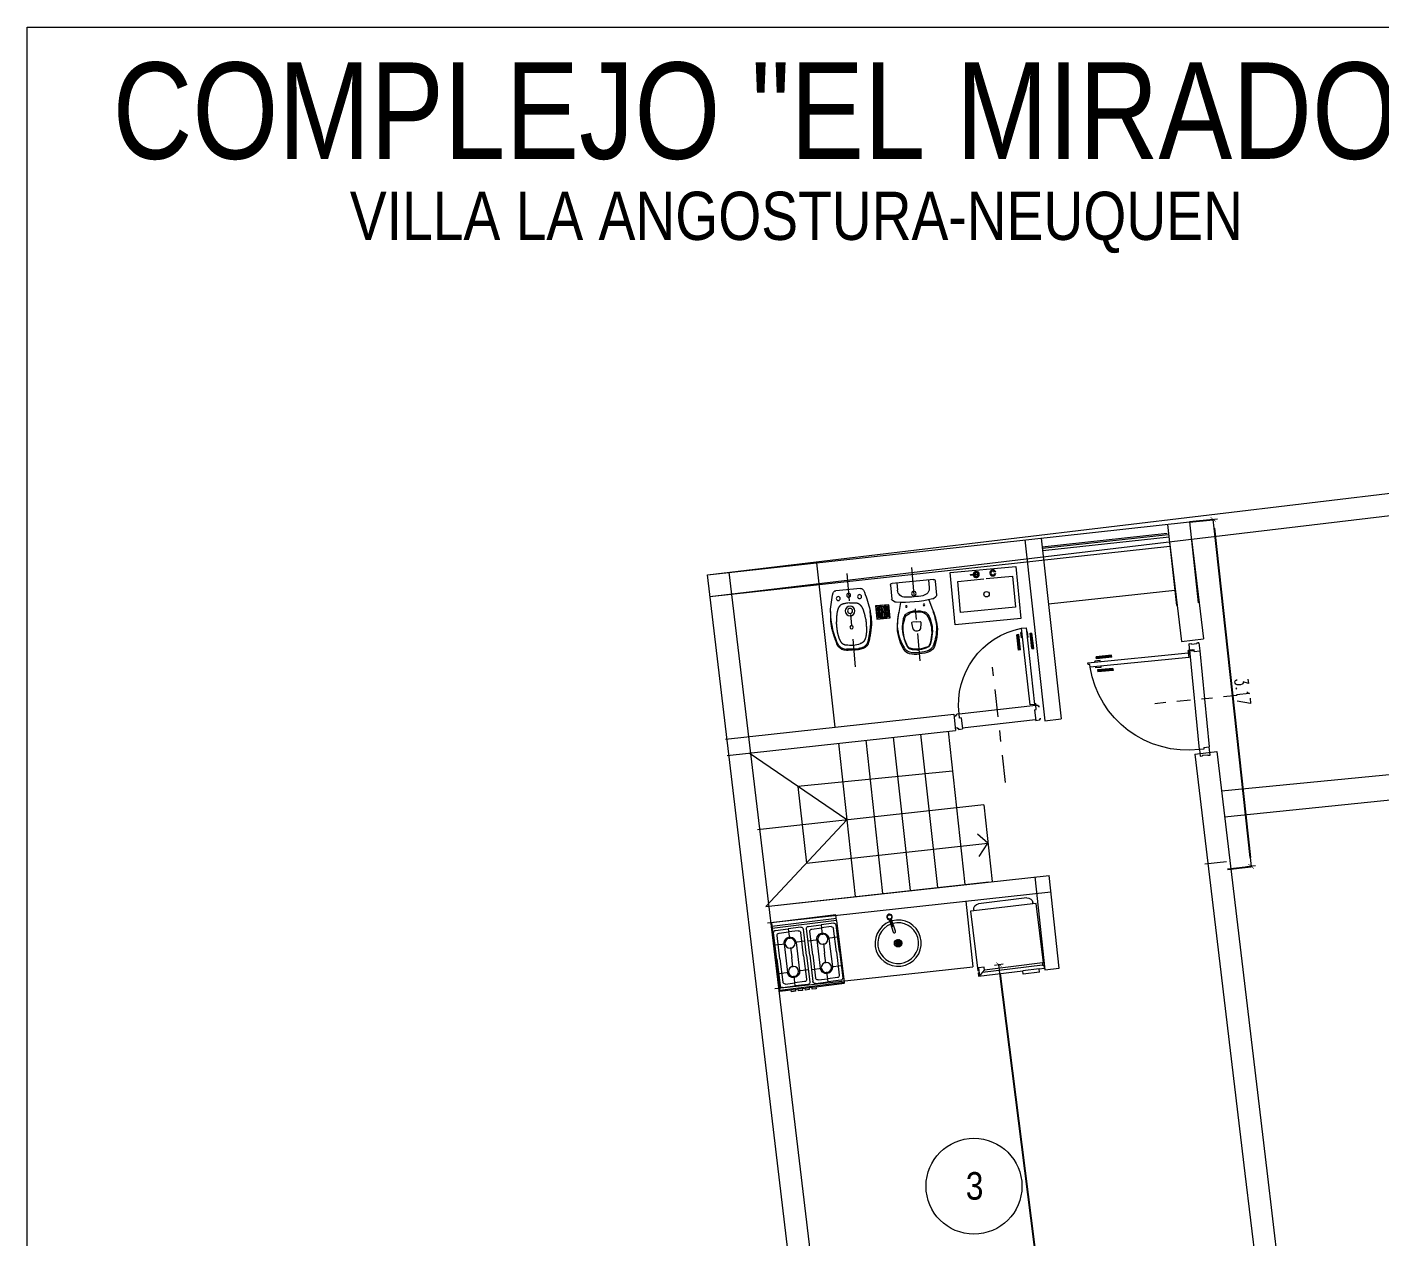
# Model space of a CAD drawing. Header units: millimetres. Extents: x 4525 to 9082, y 179 to 563.
# Drawn here: x 5369.83 to 5382.1, y 464.94 to 475.92 of the extents above; entities that cross this region are included whole.
import ezdxf

# ---------------------------------------------------------------- set-up
doc = ezdxf.new("R2010")
doc.units = ezdxf.units.MM
doc.header["$LTSCALE"] = 100
doc.linetypes.add('ACAD_ISO04W100', pattern=[30, 24, -3, 0, -3])
doc.linetypes.add('DASHDOT2', pattern=[0.5, 0.25, -0.125, 0, -0.125])
doc.layers.get('DEFPOINTS').update_dxf_attribs({"lineweight": 5})
for name, color, linetype, lineweight in [('000-Ejes', 251, 'ACAD_ISO04W100', 5), ('004-Carpinterias', 1, 'Continuous', 18), ('004-Carpinterias Puertas', 1, 'Continuous', 13), ('005-Sanitarios', 1, 'Continuous', 18), ('006-Cotas parciales', 7, 'Continuous', 5), ('A01-Barrido', 250, 'Continuous', 5), ('A01-Carpinterias', 1, 'Continuous', 18), ('E02-Columnas texto', 1, 'Continuous', 9), ('EQ-cocinas', 24, 'Continuous', 18), ('HATCH MUROS', 251, 'Continuous', 9), ('LINEA', 8, 'Continuous', 5), ('SANIT', 12, 'Continuous', 13), ('SANIT-INT', 11, 'Continuous', 5)]:
    doc.layers.add(name, color=color, linetype=linetype, lineweight=lineweight)
doc.styles.add('AREAL', font='ARIALN.TTF')
doc.styles.add('COTAS', font='ROMANS.shx', dxfattribs={"width": 0.7})
doc.dimstyles.new('COTA40', dxfattribs={"dimscale": 0.4, "dimtxt": 0.3, "dimasz": 0.2, "dimexe": 0, "dimexo": 0, "dimgap": 0.09, "dimtad": 1, "dimzin": 0, "dimdsep": 46, "dimtxsty": 'COTAS', "dimblk1": 'COTA_N', "dimblk2": 'COTA_N', "dimsah": 1, "dimcen": 0.1, "dimclrd": 1, "dimclre": 8, "dimclrt": 5, "dimaunit": 1, "dimadec": 3, "dimazin": 0, "dimtfac": 1, "dimtix": 1, "dimtmove": 2, "dimatfit": 3, "dimldrblk": 'COTA_N', "dimfxl": 0, "dimtolj": 1, "dimtzin": 0, "dimarcsym": 0})

# ---------------------------------------------------------------- blocks, each defined once
blk = doc.blocks.new('INOD-MONACO-AP-PLANTA-CON-DPTO')
at = {"layer": 'SANIT'}
for p, q in [((-0.188, 0), (0.188, 0)), ((-0.204, -0.015), (-0.204, -0.142)), ((0.204, -0.015), (0.204, -0.142)), ((-0.174, -0.172), (-0.197, -0.156)), ((-0.13, -0.179), (-0.156, -0.27)), ((0.127, -0.18), (0.152, -0.27)), ((0.174, -0.172), (0.197, -0.156))]:
    blk.add_line(p, q, dxfattribs=at)
for points in [[(-0.104, -0.3, 0.02892), (-0.111, -0.31, 0.156998), (-0.133, -0.488, 0.072829), (-0.105, -0.587, 0.204333), (-0.084, -0.607, 0.080392), (-0.002, -0.622)], [(-0.002, -0.27, 0.121524), (-0.085, -0.286, 0.060693)], [(-0.002, -0.27, -0.121524), (0.081, -0.286, -0.060693)], [(0.099, -0.3, -0.02892), (0.107, -0.31, -0.156998), (0.129, -0.488, -0.072829), (0.101, -0.587, -0.204333), (0.08, -0.607, -0.080392), (-0.002, -0.622)], [(-0.124, -0.609, 0.122968), (-0.091, -0.634, 0.092568), (-0.002, -0.647, 0.093376)], [(0.12, -0.609, -0.122968), (0.087, -0.634, -0.092568), (-0.002, -0.647, -0.093376)]]:
    blk.add_lwpolyline(points, format="xyb", dxfattribs=at)
for centre, radius, start, end in [((-0.189, -0.017), 0.0168, 83.451, 131.9108), ((0.189, -0.017), 0.0168, 48.0892, 96.549), ((-0.188, -0.015), 0.017, 140.4696, 180), ((0.188, -0.015), 0.017, 0, 39.5304), ((-0.188, -0.142), 0.017, 180, 235.4915), ((-0.165, -0.158), 0.017, 235.4915, 261.4564), ((0, 0.94), 1.127, 261.4564, 278.5436), ((0.165, -0.158), 0.017, 278.5436, 304.5085), ((0.188, -0.142), 0.017, 304.5085, 0), ((0.107, -0.415), 0.285, 170.2891, 184.611), ((0.408, -0.421), 0.583, 165.0356, 174.6982), ((-0.061, -0.336), 0.0558, 115.8294, 139.7492), ((0.057, -0.336), 0.0558, 40.2508, 64.1706), ((-0.412, -0.421), 0.583, 5.3018, 14.9644), ((-0.111, -0.415), 0.285, 357.2885, 9.7109), ((0.245, -0.406), 0.422, 184.3014, 206.071), ((-0.249, -0.406), 0.422, 333.929, 356.9789), ((-0.025, -0.535), 0.123, 207.5391, 216.6672), ((0.021, -0.535), 0.123, 323.3328, 332.4609)]:
    blk.add_arc(centre, radius, start, end, dxfattribs=at)
at = {"layer": 'SANIT-INT'}
for p, q in [((-0.145, 0), (-0.145, -0.067)), ((0.145, 0), (0.145, -0.067)), ((0.002, -0.368), (-0.034, -0.369)), ((0.002, -0.368), (0.037, -0.369))]:
    blk.add_line(p, q, dxfattribs=at)
for points in [[(-0.156, -0.27, 0.058031), (-0.185, -0.429, 0.099768), (-0.142, -0.607, 0.155256), (-0.096, -0.647, 0.093906), (-0.002, -0.66, 0.093906)], [(-0.003, -0.279, 0.08742), (-0.06, -0.286, 0.121524)], [(0.152, -0.27, -0.058031), (0.181, -0.429, -0.099768), (0.138, -0.607, -0.155256), (0.092, -0.647, -0.093906), (-0.002, -0.66, -0.093906)], [(-0.002, -0.279, -0.08742), (0.056, -0.286, -0.121524)]]:
    blk.add_lwpolyline(points, format="xyb", dxfattribs=at)
for centre, radius in [((0, -0.11), 0.02), ((-0.082, -0.221), 0.00743), ((0.078, -0.221), 0.00743)]:
    blk.add_circle(centre, radius, dxfattribs=at)
for centre, radius, start, end in [((-0.075, -0.067), 0.07, 180, 265.7397), ((0.075, -0.067), 0.07, 274.2603, 0), ((0, 0.94), 1.08, 265.7397, 274.2603), ((0.162, -0.448), 0.293, 156.8405, 172.9203), ((-0.036, -0.358), 0.0764, 108.7508, 160.6658), ((0.032, -0.358), 0.0764, 19.3342, 71.2492), ((-0.166, -0.448), 0.293, 7.0797, 23.1595), ((0.219, -0.443), 0.35, 174.9532, 203.9732), ((-0.034, -0.374), 0.005, 91.9734, 179.8282), ((0.152, -0.375), 0.191, 179.8282, 196.8593), ((-0.019, -0.427), 0.0118, 196.8593, 200.5908), ((0.002, -0.419), 0.0346, 200.5908, 269.6445), ((0.001, -0.419), 0.0346, 270.3555, 339.4092), ((-0.149, -0.375), 0.191, 343.1407, 0.1718), ((0.023, -0.427), 0.0118, 339.4092, 343.1407), ((0.037, -0.374), 0.005, 0.1718, 88.0266), ((-0.223, -0.443), 0.35, 336.0268, 5.0468), ((-0.071, -0.572), 0.0321, 203.9732, 250.1669), ((0.005, -0.362), 0.255, 250.1669, 268.5519), ((-0.009, -0.362), 0.255, 271.4481, 289.8331), ((0.067, -0.572), 0.0321, 289.8331, 336.0268)]:
    blk.add_arc(centre, radius, start, end, dxfattribs=at)
blk = doc.blocks.new('BIDE-MONACO-PLANTA')
at = {"layer": 'SANIT'}
blk.add_line((-0.113, 0), (0.113, 0), dxfattribs=at)
for points in [[(-0.14, -0.477), (-0.141, -0.475), (-0.142, -0.472), (-0.143, -0.469), (-0.144, -0.465), (-0.145, -0.462), (-0.146, -0.459), (-0.147, -0.456), (-0.148, -0.452), (-0.149, -0.449), (-0.15, -0.446), (-0.15, -0.443), (-0.151, -0.44), (-0.152, -0.436), (-0.153, -0.433), (-0.154, -0.43), (-0.155, -0.427), (-0.156, -0.423), (-0.156, -0.42), (-0.157, -0.417), (-0.158, -0.414), (-0.159, -0.41), (-0.16, -0.407), (-0.161, -0.404), (-0.161, -0.401), (-0.162, -0.397), (-0.163, -0.394), (-0.164, -0.391), (-0.164, -0.388), (-0.165, -0.385), (-0.166, -0.381), (-0.167, -0.378), (-0.167, -0.375), (-0.168, -0.372), (-0.169, -0.368), (-0.169, -0.365), (-0.17, -0.362), (-0.17, -0.359), (-0.171, -0.356), (-0.172, -0.352), (-0.172, -0.349), (-0.173, -0.346), (-0.173, -0.344)], [(0.14, -0.477), (0.141, -0.475), (0.142, -0.472), (0.143, -0.469), (0.144, -0.465), (0.145, -0.462), (0.146, -0.459), (0.147, -0.456), (0.148, -0.453), (0.148, -0.449), (0.149, -0.446), (0.15, -0.443), (0.151, -0.44), (0.152, -0.436), (0.153, -0.433), (0.154, -0.43), (0.154, -0.427), (0.155, -0.423), (0.156, -0.42), (0.157, -0.417), (0.158, -0.414), (0.159, -0.41), (0.16, -0.407), (0.16, -0.404), (0.161, -0.401), (0.162, -0.398), (0.163, -0.394), (0.163, -0.391), (0.164, -0.388), (0.165, -0.385), (0.166, -0.381), (0.166, -0.378), (0.167, -0.375), (0.168, -0.372), (0.168, -0.369), (0.169, -0.365), (0.17, -0.362), (0.17, -0.359), (0.171, -0.356), (0.171, -0.353), (0.172, -0.349), (0.172, -0.346), (0.173, -0.344)], [(0, -0.541), (-0.044, -0.54), (-0.048, -0.54), (-0.051, -0.539), (-0.054, -0.539), (-0.057, -0.539)], [(0, -0.541), (0.044, -0.54), (0.047, -0.54), (0.051, -0.539), (0.054, -0.539), (0.057, -0.539)], [(0, -0.541), (0, -0.541)], [(0, -0.541), (0, -0.541)]]:
    blk.add_lwpolyline(points, dxfattribs=at)
for centre, radius, start, end in [((-0.113, -0.027), 0.0267, 89.9746, 160.7192), ((0.636, -0.288), 0.82, 160.7445, 172.7215), ((0.113, -0.027), 0.0267, 19.2555, 90), ((-0.636, -0.288), 0.82, 7.2785, 19.2555), ((1.187, -0.228), 1.365, 179.1204, 182.2097), ((-0.985, -0.224), 1.163, 357.2424, 1.9588), ((1.187, -0.221), 1.365, 182.5037, 185.1806), ((-1.187, -0.22), 1.365, 354.7941, 357.4709), ((-0.022, -0.432), 0.126, 201.0557, 217.1205), ((0.022, -0.432), 0.126, 322.8542, 338.9189), ((-0.058, -0.455), 0.0844, 219.519, 265.0728), ((-0.05, -0.408), 0.131, 263.6264, 267.3039), ((0.05, -0.408), 0.131, 272.6707, 276.3482), ((0.058, -0.455), 0.0844, 274.9018, 320.4556)]:
    blk.add_arc(centre, radius, start, end, dxfattribs=at)
at = {"layer": 'SANIT-INT'}
for points in [[(0, -0.122), (-0.013, -0.122), (-0.025, -0.122), (-0.034, -0.123), (-0.042, -0.124), (-0.048, -0.125), (-0.053, -0.125), (-0.057, -0.126), (-0.061, -0.127), (-0.064, -0.128), (-0.067, -0.128), (-0.069, -0.129), (-0.071, -0.13), (-0.073, -0.13), (-0.074, -0.131), (-0.076, -0.132), (-0.077, -0.132), (-0.078, -0.133), (-0.079, -0.134), (-0.08, -0.134), (-0.081, -0.135), (-0.083, -0.136), (-0.083, -0.136), (-0.084, -0.137), (-0.085, -0.138), (-0.086, -0.138), (-0.087, -0.139), (-0.088, -0.14), (-0.088, -0.14), (-0.089, -0.141), (-0.09, -0.142), (-0.091, -0.142), (-0.091, -0.143), (-0.092, -0.143), (-0.092, -0.144), (-0.093, -0.145), (-0.094, -0.146), (-0.094, -0.146), (-0.095, -0.147), (-0.096, -0.148), (-0.097, -0.149), (-0.097, -0.15), (-0.098, -0.151), (-0.099, -0.152), (-0.1, -0.153), (-0.101, -0.155), (-0.102, -0.156), (-0.102, -0.157), (-0.103, -0.158), (-0.104, -0.16), (-0.105, -0.161), (-0.105, -0.162), (-0.106, -0.164), (-0.107, -0.165), (-0.107, -0.166), (-0.108, -0.168), (-0.109, -0.169), (-0.109, -0.17), (-0.11, -0.171), (-0.11, -0.173), (-0.111, -0.174), (-0.112, -0.175), (-0.112, -0.177), (-0.113, -0.178), (-0.113, -0.179), (-0.114, -0.181), (-0.114, -0.182), (-0.115, -0.183), (-0.115, -0.185), (-0.116, -0.186), (-0.116, -0.188), (-0.117, -0.19), (-0.117, -0.191), (-0.118, -0.193), (-0.118, -0.196), (-0.119, -0.198), (-0.12, -0.2), (-0.12, -0.203), (-0.121, -0.205), (-0.121, -0.208), (-0.122, -0.21), (-0.123, -0.213), (-0.123, -0.216), (-0.124, -0.218), (-0.124, -0.221), (-0.125, -0.223), (-0.125, -0.226), (-0.126, -0.229), (-0.126, -0.231), (-0.127, -0.234), (-0.127, -0.236), (-0.128, -0.239), (-0.128, -0.242), (-0.129, -0.244), (-0.129, -0.247), (-0.129, -0.249), (-0.13, -0.252), (-0.13, -0.255), (-0.13, -0.257), (-0.131, -0.26), (-0.131, -0.261)], [(0, -0.122), (0.013, -0.122), (0.025, -0.122), (0.034, -0.123), (0.042, -0.124), (0.048, -0.125), (0.053, -0.125), (0.057, -0.126), (0.061, -0.127), (0.064, -0.128), (0.067, -0.128), (0.069, -0.129), (0.071, -0.13), (0.073, -0.131), (0.074, -0.131), (0.076, -0.132), (0.077, -0.132), (0.078, -0.133), (0.079, -0.134), (0.08, -0.134), (0.081, -0.135), (0.082, -0.136), (0.083, -0.136), (0.084, -0.137), (0.085, -0.138), (0.086, -0.138), (0.087, -0.139), (0.088, -0.14), (0.088, -0.14), (0.089, -0.141), (0.09, -0.142), (0.09, -0.142), (0.091, -0.143), (0.092, -0.144), (0.092, -0.144), (0.093, -0.145), (0.094, -0.146), (0.094, -0.146), (0.095, -0.147), (0.096, -0.148), (0.097, -0.149), (0.097, -0.15), (0.098, -0.151), (0.099, -0.152), (0.1, -0.153), (0.101, -0.155), (0.101, -0.156), (0.102, -0.157), (0.103, -0.158), (0.104, -0.16), (0.105, -0.161), (0.105, -0.162), (0.106, -0.164), (0.107, -0.165), (0.107, -0.166), (0.108, -0.168), (0.109, -0.169), (0.109, -0.17), (0.11, -0.171), (0.11, -0.173), (0.111, -0.174), (0.112, -0.175), (0.112, -0.177), (0.113, -0.178), (0.113, -0.179), (0.114, -0.181), (0.114, -0.182), (0.115, -0.183), (0.115, -0.185), (0.116, -0.186), (0.116, -0.188), (0.117, -0.19), (0.117, -0.191), (0.118, -0.193), (0.118, -0.196), (0.119, -0.198), (0.12, -0.2), (0.12, -0.203), (0.121, -0.205), (0.121, -0.208), (0.122, -0.211), (0.123, -0.213), (0.123, -0.216), (0.124, -0.218), (0.124, -0.221), (0.125, -0.224), (0.125, -0.226), (0.126, -0.229), (0.126, -0.231), (0.127, -0.234), (0.127, -0.237), (0.128, -0.239), (0.128, -0.242), (0.128, -0.244), (0.129, -0.247), (0.129, -0.25), (0.13, -0.252), (0.13, -0.255), (0.13, -0.257), (0.131, -0.26), (0.131, -0.261)], [(-0.13, -0.255), (-0.134, -0.281), (-0.134, -0.282), (-0.134, -0.284), (-0.134, -0.285), (-0.134, -0.287), (-0.134, -0.289), (-0.134, -0.291), (-0.134, -0.293), (-0.135, -0.295), (-0.135, -0.297), (-0.135, -0.3), (-0.135, -0.302), (-0.135, -0.305), (-0.135, -0.307), (-0.135, -0.31), (-0.135, -0.313), (-0.135, -0.315), (-0.135, -0.318), (-0.135, -0.32), (-0.135, -0.323), (-0.135, -0.326), (-0.135, -0.328), (-0.135, -0.331), (-0.135, -0.334), (-0.135, -0.336), (-0.135, -0.339), (-0.135, -0.341), (-0.134, -0.344), (-0.134, -0.347), (-0.134, -0.349), (-0.134, -0.352), (-0.134, -0.354), (-0.134, -0.357), (-0.134, -0.36), (-0.134, -0.362), (-0.134, -0.365), (-0.134, -0.367), (-0.133, -0.37), (-0.133, -0.373), (-0.133, -0.375), (-0.133, -0.378), (-0.132, -0.38), (-0.132, -0.383), (-0.132, -0.386), (-0.132, -0.388), (-0.131, -0.391), (-0.131, -0.393), (-0.13, -0.396), (-0.13, -0.399), (-0.13, -0.401), (-0.129, -0.404), (-0.129, -0.406), (-0.128, -0.409), (-0.128, -0.412), (-0.127, -0.414), (-0.127, -0.417), (-0.126, -0.419), (-0.126, -0.422), (-0.125, -0.424), (-0.125, -0.426), (-0.124, -0.429), (-0.124, -0.431), (-0.123, -0.432), (-0.123, -0.434), (-0.122, -0.436), (-0.122, -0.437), (-0.121, -0.439), (-0.121, -0.44), (-0.121, -0.441), (-0.12, -0.443), (-0.12, -0.444), (-0.119, -0.445), (-0.119, -0.447), (-0.118, -0.448), (-0.118, -0.449), (-0.117, -0.451), (-0.117, -0.452), (-0.116, -0.453), (-0.116, -0.454), (-0.115, -0.456), (-0.114, -0.457), (-0.114, -0.458), (-0.113, -0.46), (-0.113, -0.461), (-0.112, -0.462), (-0.111, -0.464), (-0.11, -0.465), (-0.11, -0.466), (-0.109, -0.467), (-0.108, -0.469), (-0.107, -0.47), (-0.107, -0.471), (-0.106, -0.473), (-0.105, -0.474), (-0.104, -0.475), (-0.103, -0.477), (-0.102, -0.478), (-0.101, -0.479), (-0.099, -0.48), (-0.098, -0.482), (-0.097, -0.483), (-0.095, -0.484), (-0.094, -0.486), (-0.092, -0.487), (-0.09, -0.488), (-0.088, -0.49), (-0.085, -0.491), (-0.082, -0.493), (-0.079, -0.494), (-0.075, -0.496), (-0.071, -0.497), (-0.065, -0.499), (-0.064, -0.499)], [(0.13, -0.255), (0.133, -0.281), (0.134, -0.283), (0.134, -0.284), (0.134, -0.285), (0.134, -0.287), (0.134, -0.289), (0.134, -0.291), (0.134, -0.293), (0.134, -0.295), (0.135, -0.297), (0.135, -0.3), (0.135, -0.302), (0.135, -0.305), (0.135, -0.308), (0.135, -0.31), (0.135, -0.313), (0.135, -0.315), (0.135, -0.318), (0.135, -0.321), (0.135, -0.323), (0.135, -0.326), (0.135, -0.328), (0.135, -0.331), (0.135, -0.334), (0.134, -0.336), (0.134, -0.339), (0.134, -0.341), (0.134, -0.344), (0.134, -0.347), (0.134, -0.349), (0.134, -0.352), (0.134, -0.354), (0.134, -0.357), (0.134, -0.36), (0.134, -0.362), (0.134, -0.365), (0.133, -0.367), (0.133, -0.37), (0.133, -0.373), (0.133, -0.375), (0.133, -0.378), (0.132, -0.38), (0.132, -0.383), (0.132, -0.386), (0.131, -0.388), (0.131, -0.391), (0.131, -0.393), (0.13, -0.396), (0.13, -0.399), (0.129, -0.401), (0.129, -0.404), (0.129, -0.406), (0.128, -0.409), (0.128, -0.412), (0.127, -0.414), (0.127, -0.417), (0.126, -0.419), (0.126, -0.422), (0.125, -0.424), (0.124, -0.426), (0.124, -0.429), (0.123, -0.431), (0.123, -0.433), (0.122, -0.434), (0.122, -0.436), (0.122, -0.437), (0.121, -0.439), (0.121, -0.44), (0.12, -0.442), (0.12, -0.443), (0.119, -0.444), (0.119, -0.445), (0.119, -0.447), (0.118, -0.448), (0.118, -0.449), (0.117, -0.451), (0.117, -0.452), (0.116, -0.453), (0.115, -0.455), (0.115, -0.456), (0.114, -0.457), (0.114, -0.458), (0.113, -0.46), (0.112, -0.461), (0.112, -0.462), (0.111, -0.464), (0.11, -0.465), (0.11, -0.466), (0.109, -0.468), (0.108, -0.469), (0.107, -0.47), (0.106, -0.471), (0.105, -0.473), (0.105, -0.474), (0.104, -0.475), (0.103, -0.477), (0.101, -0.478), (0.1, -0.479), (0.099, -0.481), (0.098, -0.482), (0.097, -0.483), (0.095, -0.484), (0.094, -0.486), (0.092, -0.487), (0.09, -0.488), (0.088, -0.49), (0.085, -0.491), (0.082, -0.493), (0.079, -0.494), (0.075, -0.496), (0.07, -0.497), (0.065, -0.499), (0.063, -0.499)], [(0, -0.55), (-0.008, -0.55), (-0.015, -0.55), (-0.022, -0.549), (-0.027, -0.549), (-0.032, -0.549), (-0.036, -0.549), (-0.04, -0.549), (-0.044, -0.549), (-0.048, -0.549), (-0.051, -0.549), (-0.054, -0.549), (-0.057, -0.549)], [(0, -0.55), (0.008, -0.55), (0.015, -0.55), (0.021, -0.549), (0.027, -0.549), (0.032, -0.549), (0.036, -0.549), (0.04, -0.549), (0.044, -0.549), (0.047, -0.549), (0.051, -0.549), (0.054, -0.549), (0.057, -0.549)]]:
    blk.add_lwpolyline(points, dxfattribs=at)
for centre, radius in [((-0.097, -0.073), 0.0182), ((0, -0.052), 0.0172), ((0.097, -0.073), 0.0182), ((0, -0.195), 0.0437), ((0, -0.195), 0.0229), ((0, -0.344), 0.0151)]:
    blk.add_circle(centre, radius, dxfattribs=at)
for centre, radius, start, end in [((-0.054, -0.459), 0.0941, 195.0663, 210.9763), ((-0.018, -0.426), 0.174, 331.8708, 340.547), ((-0.058, -0.455), 0.0938, 214.5877, 265.0728), ((-0.05, -0.408), 0.141, 263.6264, 267.3039), ((0, -0.277), 0.232, 253.6948, 269.9596), ((0, -0.277), 0.232, 270.015, 286.2798), ((0.05, -0.408), 0.141, 272.6707, 276.3482), ((0.058, -0.455), 0.0938, 274.9018, 325.387)]:
    blk.add_arc(centre, radius, start, end, dxfattribs=at)
for points in [[(-0.178, -0.184), (-0.184, -0.295), (-0.183, -0.316), (-0.179, -0.352), (-0.173, -0.381), (-0.167, -0.407), (-0.157, -0.446), (-0.146, -0.484)], [(0.178, -0.184), (0.184, -0.295), (0.183, -0.316), (0.179, -0.352), (0.173, -0.381), (0.167, -0.407), (0.157, -0.446), (0.146, -0.484)]]:
    blk.add_spline(points, degree=3, dxfattribs=at)
blk = doc.blocks.new('REJILLA')
at = {"layer": 'SANIT-INT', "linetype": 'Continuous'}
for p, q in [((-0.06, -0.06), (-0.06, 0.06)), ((-0.06, 0.06), (0.06, 0.06)), ((-0.06, -0.06), (0.06, 0.06)), ((-0.06, 0.06), (0.06, -0.06)), ((-0.047, 0.016), (-0.047, -0.016)), ((-0.035, 0.036), (-0.035, -0.036)), ((-0.022, 0.045), (-0.022, -0.045)), ((-0.01, 0.049), (-0.01, -0.049)), ((0.003, 0.05), (0.003, -0.05)), ((0.015, 0.048), (0.015, -0.048)), ((0.028, 0.042), (0.028, -0.042)), ((0.04, 0.03), (0.04, -0.03)), ((0.06, 0.06), (0.06, -0.06)), ((0.06, -0.06), (-0.06, -0.06))]:
    blk.add_line(p, q, dxfattribs=at)
for radius in [0.06, 0.05]:
    blk.add_circle((0, 0), radius, dxfattribs=at)
blk = doc.blocks.new('MONACO COMPLETO')
at = {"layer": '000-Ejes', "linetype": 'DASHDOT2', "ltscale": 0.01}
for p, q in [((-0.127, 0.59), (0.765, 0.59)), ((-0.127, 0), (0.765, 0))]:
    blk.add_line(p, q, dxfattribs=at)
at = {"layer": '004-Carpinterias', "ltscale": 0.01, "rotation": 90}
blk.add_blockref('INOD-MONACO-AP-PLANTA-CON-DPTO', (0, 0), dxfattribs=at)
at = {"layer": '005-Sanitarios', "rotation": 90}
blk.add_blockref('REJILLA', (0.25, 0.295), dxfattribs=at)
at = {"layer": 'LINEA', "ltscale": 0.01, "rotation": 90}
blk.add_blockref('BIDE-MONACO-PLANTA', (0.02, 0.59), dxfattribs=at)
blk = doc.blocks.new('PUERTA 0.70 DURLOCK')
at = {"layer": '000-Ejes', "linetype": 'DASHDOT2', "ltscale": 0.01}
blk.add_line((0.38, -0.647), (0.38, 0.407), dxfattribs=at)
at = {"layer": '004-Carpinterias', "linetype": 'Continuous'}
for p, q in [((0.009, 0.675), (-0.009, 0.675)), ((-0.009, 0.535), (-0.009, 0.675)), ((0.009, 0.535), (0.009, 0.675)), ((0.039, 0.69), (0.029, 0.69)), ((0.029, 0.642), (0.029, 0.69)), ((0.039, 0.642), (0.029, 0.642)), ((0.081, 0.69), (0.091, 0.69)), ((0.081, 0.642), (0.091, 0.642)), ((0.091, 0.642), (0.091, 0.69)), ((0.111, 0.675), (0.129, 0.675)), ((0.111, 0.535), (0.111, 0.675)), ((0.129, 0.535), (0.129, 0.675)), ((0.009, 0.535), (-0.009, 0.535)), ((0.111, 0.535), (0.129, 0.535)), ((0.01, 0.01), (0, 0.01)), ((0, 0), (0, 0.01)), ((0.03, 0.02), (0.01, 0.02)), ((0.01, 0.01), (0.01, 0.02)), ((0.03, -0.02), (0.03, 0.02)), ((0.73, 0.02), (0.75, 0.02)), ((0.73, -0.02), (0.73, 0.02)), ((0.75, 0.01), (0.75, 0.02)), ((0.75, 0.01), (0.76, 0.01)), ((0.76, 0), (0.76, 0.01)), ((0, -0.11), (0, -0.1)), ((0, -0.11), (0.01, -0.11)), ((0.01, -0.11), (0.01, -0.12)), ((0.01, -0.12), (0.045, -0.12)), ((0.045, -0.02), (0.03, -0.02)), ((0.045, -0.02), (0.045, -0.12)), ((0.715, -0.02), (0.715, -0.12)), ((0.715, -0.02), (0.73, -0.02)), ((0.75, -0.12), (0.715, -0.12)), ((0.76, -0.11), (0.75, -0.11)), ((0.75, -0.11), (0.75, -0.12)), ((0.76, -0.11), (0.76, -0.1))]:
    blk.add_line(p, q, dxfattribs=at)
at = {"layer": '004-Carpinterias', "ltscale": 0.01, "const_width": 0.02}
for points in [[(0, 0.535), (0, 0.675)], [(0.122, 0.535), (0.12, 0.675)]]:
    blk.add_lwpolyline(points, dxfattribs=at)
at = {"layer": '004-Carpinterias', "linetype": 'Continuous'}
blk.add_lwpolyline([(0.039, 0.729), (0.039, 0.029), (0.081, 0.029), (0.081, 0.729)], close=True, dxfattribs=at)
at = {"layer": 'A01-Barrido', "linetype": 'Continuous'}
for p, q in [((0.73, 0.02), (0.03, 0.02)), ((0.715, -0.11), (0.045, -0.11))]:
    blk.add_line(p, q, dxfattribs=at)
blk.add_circle((0.032, 0.028), 0.0075, dxfattribs=at)
blk.add_arc((0.023, 0.024), 0.707, 359.6656, 85.2747, dxfattribs=at)
blk = doc.blocks.new('PUERTA 1.04 0.90 PT')
at = {"layer": '000-Ejes', "linetype": 'DASHDOT2', "ltscale": 0.005}
blk.add_line((804.584, 1061.02), (803.739, 1061.02), dxfattribs=at)
at = {"layer": '004-Carpinterias', "color": 1, "linetype": 'Continuous'}
for p, q in [((803.486, 1060.681), (803.346, 1060.681)), ((803.346, 1060.663), (803.346, 1060.681)), ((803.486, 1060.663), (803.346, 1060.663)), ((803.486, 1060.663), (803.486, 1060.681)), ((803.266, 1060.606), (803.266, 1060.591)), ((803.281, 1060.606), (803.266, 1060.606)), ((803.266, 1060.606), (803.266, 1060.591)), ((803.281, 1060.633), (803.281, 1060.606)), ((803.331, 1060.633), (803.331, 1060.643)), ((803.379, 1060.643), (803.331, 1060.643)), ((803.331, 1060.591), (803.331, 1060.581)), ((803.379, 1060.581), (803.331, 1060.581)), ((803.346, 1060.561), (803.346, 1060.543)), ((803.486, 1060.561), (803.346, 1060.561)), ((803.486, 1060.543), (803.346, 1060.543)), ((803.379, 1060.633), (803.379, 1060.643)), ((803.379, 1060.591), (803.379, 1060.581)), ((803.486, 1060.561), (803.486, 1060.543))]:
    blk.add_line(p, q, dxfattribs=at)
at = {"layer": '004-Carpinterias', "linetype": 'Continuous'}
for p, q in [((803.266, 1060.591), (804.181, 1060.591)), ((804.181, 1060.633), (803.281, 1060.633))]:
    blk.add_line(p, q, dxfattribs=at)
at = {"layer": '004-Carpinterias', "ltscale": 0.01, "const_width": 0.02}
for points in [[(803.486, 1060.672), (803.346, 1060.672)], [(803.486, 1060.552), (803.346, 1060.552)]]:
    blk.add_lwpolyline(points, dxfattribs=at)
at = {"layer": 'A01-Barrido', "linetype": 'Continuous'}
for p, q in [((804.197, 1061.473), (804.196, 1060.568)), ((804.286, 1060.583), (804.287, 1061.458))]:
    blk.add_line(p, q, dxfattribs=at)
for points in [[(804.181, 1060.578), (804.181, 1060.613), (804.186, 1060.613), (804.186, 1060.58)], [(804.194, 1060.573), (804.226, 1060.573), (804.226, 1060.568), (804.192, 1060.568)]]:
    blk.add_lwpolyline(points, dxfattribs=at)
blk.add_circle((804.186, 1060.573), 0.0075, dxfattribs=at)
blk.add_arc((804.177, 1060.575), 0.898, 88.7484, 176.2981, dxfattribs=at)
at = {"layer": 'A01-Carpinterias', "linetype": 'Continuous'}
for p, q in [((804.197, 1061.473), (804.197, 1061.533)), ((804.197, 1061.533), (804.217, 1061.533)), ((804.217, 1061.528), (804.217, 1061.533)), ((804.217, 1061.528), (804.267, 1061.528)), ((804.267, 1061.533), (804.267, 1061.528)), ((804.267, 1061.533), (804.287, 1061.533)), ((804.287, 1061.533), (804.287, 1061.458)), ((804.287, 1061.533), (804.287, 1061.533)), ((804.237, 1061.473), (804.197, 1061.473)), ((804.237, 1061.458), (804.237, 1061.473)), ((804.237, 1061.458), (804.287, 1061.458)), ((804.181, 1060.591), (804.181, 1060.633)), ((804.196, 1060.568), (804.196, 1060.548)), ((804.236, 1060.568), (804.196, 1060.568)), ((804.196, 1060.548), (804.196, 1060.508)), ((804.196, 1060.548), (804.196, 1060.548)), ((804.236, 1060.583), (804.286, 1060.583)), ((804.236, 1060.583), (804.236, 1060.568)), ((804.286, 1060.508), (804.286, 1060.583)), ((804.196, 1060.508), (804.206, 1060.508)), ((804.196, 1060.508), (804.217, 1060.508)), ((804.217, 1060.513), (804.217, 1060.508)), ((804.217, 1060.513), (804.267, 1060.513)), ((804.267, 1060.508), (804.267, 1060.513)), ((804.267, 1060.508), (804.286, 1060.508)), ((804.286, 1060.508), (804.276, 1060.508))]:
    blk.add_line(p, q, dxfattribs=at)
blk = doc.blocks.new('Hela1')
at = {"layer": 'SANIT'}
for p, q in [((-0.22, 0), (0.22, 0)), ((-0.3, -0.61), (-0.3, -0.06)), ((-0.3, -0.06), (-0.27, -0.06)), ((-0.27, -0.06), (-0.27, -0.05)), ((-0.27, -0.06), (0.27, -0.06)), ((0.27, -0.05), (0.27, -0.06)), ((0.27, -0.06), (0.3, -0.06)), ((0.3, -0.06), (0.3, -0.61)), ((-0.3, -0.61), (-0.29, -0.61)), ((-0.29, -0.61), (-0.29, -0.63)), ((0.29, -0.61), (0.29, -0.63)), ((0.29, -0.61), (0.3, -0.61)), ((-0.29, -0.63), (-0.3, -0.63)), ((-0.3, -0.63), (-0.3, -0.66)), ((-0.255, -0.66), (-0.3, -0.66)), ((-0.255, -0.69), (-0.255, -0.66)), ((-0.255, -0.69), (-0.105, -0.69)), ((-0.105, -0.69), (-0.105, -0.66)), ((0.3, -0.66), (-0.105, -0.66)), ((0.3, -0.63), (0.29, -0.63)), ((0.3, -0.63), (0.3, -0.66))]:
    blk.add_line(p, q, dxfattribs=at)
for centre, start, end in [((-0.22, -0.05), 90, 180), ((0.22, -0.05), 0, 90)]:
    blk.add_arc(centre, 0.05, start, end, dxfattribs=at)
at = {"layer": 'SANIT-INT'}
for p, q in [((-0.29, -0.61), (0.24, -0.61)), ((0.24, -0.61), (0.24, -0.585)), ((0.24, -0.585), (0.29, -0.585)), ((0.29, -0.66), (0.24, -0.61)), ((0.29, -0.585), (0.29, -0.61)), ((-0.29, -0.63), (0.26, -0.63)), ((-0.255, -0.66), (-0.105, -0.66)), ((0.29, -0.63), (0.29, -0.66))]:
    blk.add_line(p, q, dxfattribs=at)
blk = doc.blocks.new('Anaf1')
at = {"layer": 'SANIT', "linetype": 'ByBlock'}
for p, q in [((-0.295, 0), (0.295, 0)), ((-0.295, -0.05), (-0.295, 0)), ((0.295, 0), (0.295, -0.625)), ((-0.295, -0.05), (-0.295, -0.616)), ((-0.286, -0.333), (-0.286, -0.092)), ((-0.266, -0.072), (-0.15, -0.072)), ((-0.034, -0.072), (-0.15, -0.072)), ((-0.014, -0.333), (-0.014, -0.092)), ((0.014, -0.333), (0.014, -0.092)), ((0.034, -0.072), (0.15, -0.072)), ((0.266, -0.072), (0.15, -0.072)), ((0.286, -0.333), (0.286, -0.092)), ((-0.286, -0.333), (-0.286, -0.574)), ((-0.014, -0.333), (-0.014, -0.574)), ((0.014, -0.333), (0.014, -0.574)), ((0.286, -0.333), (0.286, -0.574)), ((-0.266, -0.594), (-0.15, -0.594)), ((-0.034, -0.594), (-0.15, -0.594)), ((0.034, -0.594), (0.15, -0.594)), ((0.266, -0.594), (0.15, -0.594)), ((-0.295, -0.625), (-0.295, -0.616)), ((-0.035, -0.625), (-0.295, -0.625)), ((-0.035, -0.625), (-0.035, -0.643)), ((-0.035, -0.643), (0.001, -0.643)), ((0.001, -0.643), (0.001, -0.625)), ((0.028, -0.625), (0.001, -0.625)), ((0.028, -0.625), (0.028, -0.643)), ((0.028, -0.643), (0.064, -0.643)), ((0.064, -0.643), (0.064, -0.625)), ((0.091, -0.625), (0.064, -0.625)), ((0.091, -0.625), (0.091, -0.643)), ((0.091, -0.643), (0.127, -0.643)), ((0.127, -0.643), (0.127, -0.625)), ((0.154, -0.625), (0.127, -0.625)), ((0.154, -0.625), (0.154, -0.643)), ((0.154, -0.643), (0.19, -0.643)), ((0.295, -0.625), (0.19, -0.625)), ((0.19, -0.643), (0.19, -0.625))]:
    blk.add_line(p, q, dxfattribs=at)
for centre in [(-0.15, -0.203), (0.15, -0.203), (-0.15, -0.463), (0.15, -0.463)]:
    blk.add_circle(centre, 0.046, dxfattribs=at)
for centre, start, end in [((-0.266, -0.092), 90, 180), ((-0.034, -0.092), 0, 90), ((0.034, -0.092), 90, 180), ((0.266, -0.092), 0, 90), ((-0.266, -0.574), 180, 270), ((-0.034, -0.574), 270, 0), ((0.034, -0.574), 180, 270), ((0.266, -0.574), 270, 0)]:
    blk.add_arc(centre, 0.02, start, end, dxfattribs=at)
at = {"layer": 'SANIT-INT'}
for p, q in [((-0.295, -0.032), (0.295, -0.032)), ((-0.295, -0.05), (0.295, -0.05)), ((-0.258, -0.333), (-0.258, -0.12)), ((-0.238, -0.1), (-0.15, -0.1)), ((-0.15, -0.072), (-0.15, -0.163)), ((-0.062, -0.1), (-0.15, -0.1)), ((-0.042, -0.333), (-0.042, -0.12)), ((0.042, -0.333), (0.042, -0.12)), ((0.062, -0.1), (0.15, -0.1)), ((0.15, -0.072), (0.15, -0.163)), ((0.237, -0.1), (0.15, -0.1)), ((0.258, -0.333), (0.258, -0.12)), ((-0.286, -0.203), (-0.19, -0.203)), ((-0.205, -0.203), (-0.205, -0.463)), ((-0.15, -0.243), (-0.15, -0.333)), ((-0.014, -0.203), (-0.11, -0.203)), ((-0.095, -0.203), (-0.095, -0.463)), ((0.014, -0.203), (0.11, -0.203)), ((0.095, -0.203), (0.095, -0.463)), ((0.15, -0.243), (0.15, -0.333)), ((0.286, -0.203), (0.19, -0.203)), ((0.205, -0.203), (0.205, -0.463)), ((-0.258, -0.333), (-0.258, -0.546)), ((-0.15, -0.423), (-0.15, -0.333)), ((-0.042, -0.333), (-0.042, -0.546)), ((0.042, -0.333), (0.042, -0.546)), ((0.15, -0.423), (0.15, -0.333)), ((0.258, -0.333), (0.258, -0.546)), ((-0.286, -0.463), (-0.19, -0.463)), ((-0.014, -0.463), (-0.11, -0.463)), ((0.014, -0.463), (0.11, -0.463)), ((0.286, -0.463), (0.19, -0.463)), ((-0.238, -0.566), (-0.15, -0.566)), ((-0.15, -0.594), (-0.15, -0.503)), ((-0.062, -0.566), (-0.15, -0.566)), ((0.062, -0.566), (0.15, -0.566)), ((0.15, -0.594), (0.15, -0.503)), ((0.237, -0.566), (0.15, -0.566)), ((0.295, -0.616), (-0.295, -0.616)), ((0.001, -0.625), (-0.035, -0.625)), ((0.064, -0.625), (0.028, -0.625)), ((0.127, -0.625), (0.091, -0.625)), ((0.19, -0.625), (0.154, -0.625))]:
    blk.add_line(p, q, dxfattribs=at)
for centre, radius, start, end in [((-0.238, -0.12), 0.02, 90, 180), ((-0.062, -0.12), 0.02, 0, 90), ((0.062, -0.12), 0.02, 90, 180), ((0.237, -0.121), 0.0209, 2.4007, 90.3937), ((-0.15, -0.203), 0.055, 0, 180), ((0.15, -0.203), 0.055, 0, 180), ((-0.15, -0.463), 0.055, 180, 0), ((0.15, -0.463), 0.055, 180, 0), ((-0.238, -0.546), 0.02, 180, 270), ((-0.062, -0.546), 0.02, 270, 0), ((0.062, -0.546), 0.02, 180, 270), ((0.237, -0.545), 0.0209, 269.6063, 357.5993)]:
    blk.add_arc(centre, radius, start, end, dxfattribs=at)
blk = doc.blocks.new('COTA_N')
for p, q in [((-1, 0), (0, 0)), ((0, 0.5), (0, -0.5))]:
    blk.add_line(p, q)
at = {"const_width": 0.065}
blk.add_lwpolyline([(0.14, 0.14), (0.28, 0.28), (0, 0), (-0.14, -0.14), (-0.28, -0.28)], dxfattribs=at)
blk = doc.blocks.new('*D568')
at = {"layer": '006-Cotas parciales', "color": 8, "lineweight": -2, "ltscale": 100}
for p, q in [((5380.376, 471.425), (5380.591, 471.448)), ((5380.72, 468.275), (5380.936, 468.299))]:
    blk.add_line(p, q, dxfattribs=at)
at = {"layer": '006-Cotas parciales', "color": 1, "lineweight": -2, "ltscale": 100}
blk.add_line((5380.6, 471.369), (5380.927, 468.379), dxfattribs=at)
at = {"layer": 'DEFPOINTS', "color": 0, "ltscale": 100}
for p in [(5380.376, 471.425), (5380.936, 468.299), (5380.72, 468.275)]:
    blk.add_point(p, dxfattribs=at)
at = {"layer": '006-Cotas parciales', "color": 1, "lineweight": -2, "ltscale": 100, "yscale": 0.08000000000000002, "zscale": 0.08000000000000007}
for p, xscale, rotation in [((5380.591, 471.448), 0.08000000000000002, 96.24284083655496), ((5380.936, 468.299), 0.08, 276.242840836555)]:
    blk.add_blockref('COTA_N', p, dxfattribs=dict(at, xscale=xscale, rotation=rotation))
at = {"layer": '006-Cotas parciales', "color": 5, "ltscale": 100, "insert": (5380.859, 469.884), "char_height": 0.12, "attachment_point": 5, "rotation": 276.2428, "style": 'COTAS'}
blk.add_mtext('\\A1;3.17', dxfattribs=at)
blk = doc.blocks.new('*D571')
at = {"layer": '006-Cotas parciales', "color": 1, "lineweight": -2, "ltscale": 100}
blk.add_line((5378.657, 467.328), (5379.341, 461.881), dxfattribs=at)
at = {"layer": 'DEFPOINTS', "color": 0, "ltscale": 100}
for p in [(5378.647, 467.408, -0.011), (5379.351, 461.802), (5379.351, 461.802)]:
    blk.add_point(p, dxfattribs=at)
at = {"layer": '006-Cotas parciales', "color": 1, "lineweight": -2, "ltscale": 100, "xscale": 0.08000000000000002, "yscale": 0.08000000000000002, "zscale": 0.08000000000000007}
for p, rotation in [((5378.647, 467.408), 97.15871389359538), ((5379.351, 461.802), 277.1587138935954)]:
    blk.add_blockref('COTA_N', p, dxfattribs=dict(at, rotation=rotation))
at = {"layer": '006-Cotas parciales', "color": 5, "ltscale": 100, "insert": (5379.095, 464.617), "char_height": 0.12, "attachment_point": 5, "rotation": 277.1587, "style": 'COTAS'}
blk.add_mtext('\\A1;5.65', dxfattribs=at)

msp = doc.modelspace()

# ---------------------------------------------------------------- linework, layer by layer
at = {"layer": 'E02-Columnas texto', "ltscale": 100}
msp.add_line((5377.731, 467.607, 1.919), (5377.731, 467.606, 1.919), dxfattribs=at)
at = {"layer": 'HATCH MUROS', "color": 4, "linetype": 'ByBlock', "ltscale": 100}
for p, q in [((5369.83, 475.917), (5407.387, 475.917)), ((5369.83, 454.625), (5369.83, 475.917))]:
    msp.add_line(p, q, dxfattribs=at)
at = {"layer": 'HATCH MUROS', "color": 0, "linetype": 'ByBlock', "ltscale": 100}
for p, q in [((5376.002, 470.946, 1.919), (5382.777, 471.756, 1.919)), ((5376.002, 470.946, 1.919), (5382.777, 471.756, 1.919)), ((5376.025, 470.748, 1.919), (5382.801, 471.557, 1.919)), ((5380.196, 471.246, 1.919), (5380.304, 470.341, 1.919)), ((5380.394, 471.27, 1.919), (5380.503, 470.363, 1.919)), ((5377.505, 458.336, 1.919), (5376.002, 470.946, 1.919)), ((5377.348, 461.338, 1.919), (5376.201, 470.97, 1.919)), ((5380.667, 468.986, 1.919), (5388.172, 469.715, 1.919)), ((5380.695, 468.749, 1.919), (5388.172, 469.515, 1.919)), ((5380.426, 469.319, 1.919), (5380.879, 465.512, 1.919)), ((5380.624, 469.341, 1.919), (5381.078, 465.536, 1.919)), ((5380.879, 465.512, 1.919), (5381.309, 461.907, 1.919)), ((5381.078, 465.536, 1.919), (5381.508, 461.931, 1.919))]:
    msp.add_line(p, q, dxfattribs=at)
at = {"layer": 'HATCH MUROS', "color": 0, "ltscale": 100}
for p, q in [((5376.002, 470.946, 1.919), (5380.376, 471.425, 1.919)), ((5380.177, 471.403, 1.919), (5380.257, 470.668, 1.919)), ((5380.376, 471.425, 1.919), (5380.456, 470.69, 1.919)), ((5378.883, 471.262, 1.919), (5379.063, 469.621, 1.919)), ((5379.032, 471.278, 1.919), (5379.212, 469.638, 1.919)), ((5376.024, 470.748, 1.919), (5380.199, 471.204, 1.919)), ((5377.16, 469.564, 1.919), (5376.996, 471.055, 1.919)), ((5379.098, 470.682, 1.919), (5380.242, 470.807, 1.919)), ((5380.304, 470.341, 1.919), (5380.503, 470.363, 1.919)), ((5376.165, 469.455, 1.919), (5378.238, 469.682, 1.919)), ((5378.238, 469.682, 1.919), (5378.254, 469.533, 1.919)), ((5379.063, 469.621, 1.919), (5379.212, 469.638, 1.919)), ((5376.182, 469.306, 1.919), (5378.254, 469.533, 1.919)), ((5378.186, 469.525, 1.919), (5378.338, 468.134, 1.919)), ((5378.186, 469.525, 1.919), (5378.338, 468.134, 1.919)), ((5377.191, 469.417, 1.919), (5377.344, 468.025, 1.919)), ((5377.44, 469.444, 1.919), (5377.592, 468.052, 1.919)), ((5377.688, 469.471, 1.919), (5377.841, 468.079, 1.919)), ((5377.937, 469.498, 1.919), (5378.089, 468.106, 1.919)), ((5377.268, 468.721, 1.919), (5376.381, 469.328, 1.919)), ((5380.426, 469.319, 1.919), (5380.624, 469.341, 1.919)), ((5378.51, 468.857, 1.919), (5376.457, 468.632, 1.919)), ((5378.51, 468.857, 1.919), (5378.586, 468.161, 1.919)), ((5377.268, 468.721, 1.919), (5376.533, 467.936, 1.919)), ((5380.514, 468.322, 1.919), (5380.713, 468.344, 1.919)), ((5376.533, 467.936, 1.919), (5379.103, 468.217, 1.919)), ((5378.972, 468.203, 1.919), (5379.064, 467.361, 1.919)), ((5379.195, 467.375, 1.919), (5379.103, 468.217, 1.919)), ((5376.533, 467.936, 1.919), (5378.557, 468.158, 1.919)), ((5376.549, 467.787, 1.919), (5379.119, 468.068, 1.919)), ((5378.347, 467.984, 1.919), (5378.412, 467.387, 1.919)), ((5376.614, 467.191, 1.919), (5378.412, 467.387, 1.919)), ((5379.064, 467.361, 1.919), (5379.195, 467.375, 1.919))]:
    msp.add_line(p, q, dxfattribs=at)
at = {"layer": 'HATCH MUROS', "color": 3, "ltscale": 100}
for p, q in [((5379.041, 471.198, 1.919), (5380.173, 471.322, 1.919)), ((5379.042, 471.187, 1.919), (5380.183, 471.311, 1.919)), ((5379.045, 471.166, 1.919), (5380.191, 471.291, 1.919))]:
    msp.add_line(p, q, dxfattribs=at)
at = {"layer": 'HATCH MUROS', "color": 2, "ltscale": 100}
for p, q in [((5378.225, 469.164, 1.919), (5376.824, 469.024, 1.919)), ((5376.824, 469.024, 1.919), (5376.9, 468.329, 1.919)), ((5378.548, 468.509, 1.919), (5378.453, 468.591, 1.919)), ((5376.9, 468.329, 1.919), (5378.548, 468.509, 1.919)), ((5378.468, 468.39, 1.919), (5378.548, 468.509, 1.919))]:
    msp.add_line(p, q, dxfattribs=at)
at = {"layer": 'HATCH MUROS', "color": 0, "ltscale": 100}
msp.add_circle((5378.421, 465.396), 0.435, dxfattribs=at)
at = {"layer": 'SANIT', "ltscale": 0.01, "extrusion": (-0.009328, -0.0008925, 0.999956)}
for p, q in [((5378.39, 470.948, 1.919), (5378.464, 470.955, 1.919)), ((5378.391, 470.938, 1.919), (5378.39, 470.948, 1.919)), ((5378.465, 470.946, 1.919), (5378.391, 470.938, 1.919)), ((5378.464, 470.955, 1.919), (5378.465, 470.946, 1.919)), ((5378.569, 470.965, 1.919), (5378.57, 470.956, 1.919))]:
    msp.add_line(p, q, dxfattribs=at)
at = {"layer": 'SANIT', "ltscale": 0.01, "elevation": 1.919}
msp.add_lwpolyline([(5378.204, 470.965), (5378.801, 471.022), (5378.847, 470.549), (5378.249, 470.492)], close=True, dxfattribs=at)
at = {"layer": 'SANIT', "ltscale": 100, "elevation": 1.919}
msp.add_lwpolyline([(5377.657, 467.82), (5377.677, 467.758, 0.414214), (5377.683, 467.755, 0.414214), (5377.686, 467.761), (5377.666, 467.823)], format="xyb", dxfattribs=at)
at = {"layer": 'SANIT', "ltscale": 100}
msp.add_circle((5377.655, 467.84, 1.919), 0.02, dxfattribs=at)
msp.add_arc((5377.733, 467.602, 1.919), 0.21, 110.8276, 105.3688, dxfattribs=at)
at = {"layer": 'SANIT-INT', "elevation": 1.919}
msp.add_lwpolyline([(5378.531, 470.911), (5378.77, 470.934), (5378.797, 470.652), (5378.3, 470.604), (5378.273, 470.886), (5378.511, 470.909)], dxfattribs=at)
at = {"layer": 'SANIT-INT', "ltscale": 100, "elevation": 1.919}
msp.add_lwpolyline([(5377.651, 467.82), (5377.689, 467.703, 0.414214), (5377.702, 467.697), (5377.702, 467.697, 0.414214), (5377.708, 467.71), (5377.67, 467.826)], format="xyb", dxfattribs=at)
for points in [[(5377.7, 467.599), (5377.7, 467.605, -0.466045), (5377.702, 467.607), (5377.726, 467.604, -0.839834), (5377.726, 467.6), (5377.702, 467.597, -0.466045)], [(5377.704, 467.62), (5377.707, 467.624, -0.466045), (5377.71, 467.624), (5377.728, 467.608, -0.839834), (5377.726, 467.605), (5377.705, 467.617, -0.466045)], [(5377.707, 467.58), (5377.704, 467.584, -0.466045), (5377.705, 467.587), (5377.726, 467.599, -0.839834), (5377.729, 467.596), (5377.711, 467.58, -0.466045)], [(5377.72, 467.633), (5377.725, 467.635, -0.466045), (5377.728, 467.633), (5377.733, 467.609, -0.839834), (5377.729, 467.608), (5377.719, 467.63, -0.466045)], [(5377.725, 467.569), (5377.72, 467.571, -0.466045), (5377.719, 467.574), (5377.729, 467.596, -0.839834), (5377.733, 467.595), (5377.728, 467.571, -0.466045)], [(5377.741, 467.635), (5377.746, 467.633, -0.466045), (5377.747, 467.63), (5377.737, 467.608, -0.839834), (5377.733, 467.609), (5377.738, 467.633, -0.466045)], [(5377.746, 467.571), (5377.741, 467.569, -0.466045), (5377.738, 467.571), (5377.733, 467.595, -0.839834), (5377.737, 467.596), (5377.747, 467.574, -0.466045)], [(5377.759, 467.624), (5377.762, 467.62, -0.466045), (5377.761, 467.617), (5377.74, 467.605, -0.839834), (5377.738, 467.608), (5377.755, 467.624, -0.466045)], [(5377.762, 467.584), (5377.759, 467.58, -0.466045), (5377.756, 467.58), (5377.738, 467.596, -0.839834), (5377.74, 467.599), (5377.761, 467.587, -0.466045)], [(5377.767, 467.605), (5377.767, 467.599, -0.466045), (5377.764, 467.597), (5377.74, 467.6, -0.839834), (5377.74, 467.604), (5377.764, 467.607, -0.466045)]]:
    msp.add_lwpolyline(points, format="xyb", close=True, dxfattribs=at)
at = {"layer": 'SANIT-INT', "extrusion": (-0.009328, -0.0008925, 0.999956)}
msp.add_circle((5378.319, 470.726, -48.674), 0.025, dxfattribs=at)
at = {"layer": 'SANIT-INT', "ltscale": 100}
for radius in [0.0345, 0.005]:
    msp.add_circle((5377.733, 467.602, 1.919), radius, dxfattribs=at)
at = {"layer": 'SANIT-INT', "extrusion": (-0.009328, -0.0008925, 0.999956)}
for centre, radius, start, end in [((5378.376, 470.919, -48.675), 0.0275, 15.9407, 354.9894), ((5378.226, 470.905, -48.673), 0.0275, 195.9407, 174.9894), ((5378.226, 470.905, -48.673), 0.0175, 22.0666, 168.8635), ((5378.226, 470.905, -48.673), 0.0175, 202.0666, 348.8635), ((5378.376, 470.919, -48.675), 0.0175, 22.0666, 168.8635), ((5378.376, 470.919, -48.675), 0.0175, 202.0666, 348.8635)]:
    msp.add_arc(centre, radius, start, end, dxfattribs=at)
at = {"layer": 'SANIT-INT', "ltscale": 100}
for centre, radius, start, end in [((5377.655, 467.84, 1.919), 0.025, 311.6764, 264.52), ((5377.733, 467.602, 1.919), 0.185, 111.1968, 104.9996)]:
    msp.add_arc(centre, radius, start, end, dxfattribs=at)

# ---------------------------------------------------------------- block references
at = {"layer": '004-Carpinterias', "xscale": -1, "rotation": 6.364123231100569}
msp.add_blockref('PUERTA 0.70 DURLOCK', (5379.013, 469.745, 1.919), dxfattribs=at)
at = {"layer": '004-Carpinterias Puertas', "xscale": -1, "rotation": 185.6519651102634}
msp.add_blockref('PUERTA 1.04 0.90 PT', (4475.641, 1446.471, 1.919), dxfattribs=at)
at = {"layer": '005-Sanitarios', "xscale": -1, "rotation": 95.20932781476691}
msp.add_blockref('MONACO COMPLETO', (5377.865, 470.885, 1.919), dxfattribs=at)
at = {"layer": 'EQ-cocinas', "extrusion": (-0.017585, 0.144879, 0.989293), "xscale": -1, "rotation": 179.999995318409}
msp.add_blockref('Hela1', (-5395.882, 181.817, -24.98), dxfattribs=at)
at = {"layer": 'EQ-cocinas', "xscale": -1, "rotation": 7.018144736544523}
msp.add_blockref('Anaf1', (5376.876, 467.822, 1.919), dxfattribs=at)

# ---------------------------------------------------------------- texts
at = {"style": 'AREAL'}
for s, height, p in [('COMPLEJO "EL MIRADOR"', 0.875, (5370.606, 474.721, -2.75)), ('VILLA LA ANGOSTURA-NEUQUEN', 0.4375, (5372.758, 473.985, -1.375)), ('3', 0.25, (5378.347, 465.274, -1.1))]:
    msp.add_text(s, height=height, dxfattribs=at).set_placement(p)

# ---------------------------------------------------------------- dimensions: what is measured, and where the dimension line sits
at = {"layer": '006-Cotas parciales', "ltscale": 100}
for p1, p2, distance, picture, middle in [((5380.376, 471.425, 1.919), (5380.72, 468.275, 1.919), 0.217, '*D568', (5380.859, 469.884, 1.919)), ((5378.647, 467.408, 1.908), (5379.351, 461.802, 1.919), 0, '*D571', (5379.095, 464.617, 1.919))]:
    dim = msp.add_aligned_dim(p1=p1, p2=p2, distance=distance, dimstyle='COTA40', dxfattribs=at)
    dim.commit()
    dim.dimension.update_dxf_attribs({"geometry": picture, "text_midpoint": middle})

doc.saveas('drawing.dxf')
